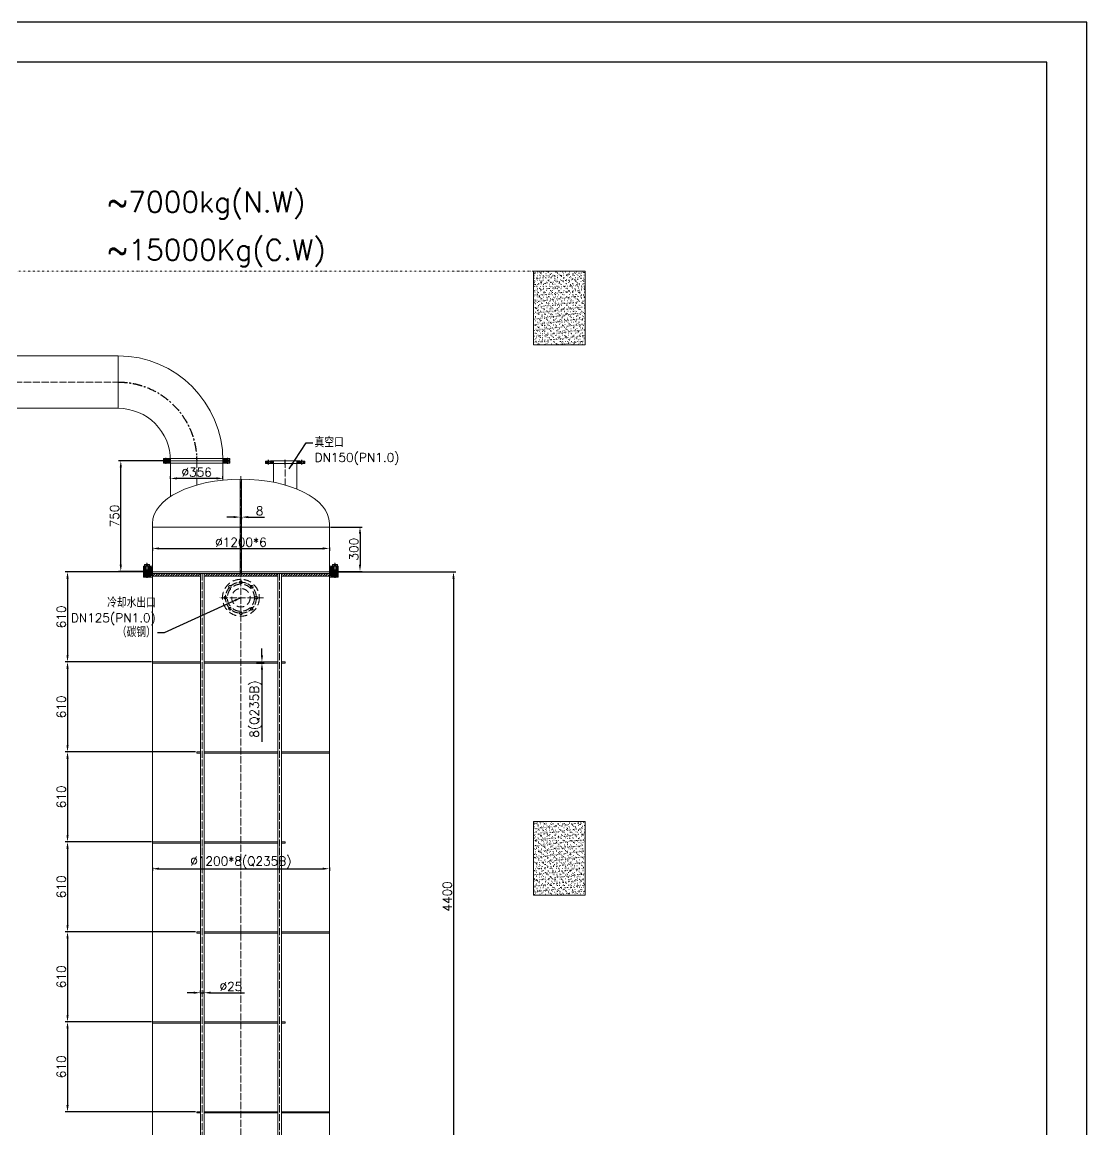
# Model space of a CAD drawing. Header units: millimetres. Extents: x 12181 to 44419, y -180123 to -157321.
# Drawn here: x 37198 to 44419, y -164830 to -157321 of the extents above; entities that cross this region are included whole.
import ezdxf

# ---------------------------------------------------------------- set-up
doc = ezdxf.new("R2010")
doc.units = ezdxf.units.MM
doc.header["$LTSCALE"] = 2
doc.header["$MEASUREMENT"] = 0
for name, pattern in [('ACAD_ISO04W100', [30, 24, -3, 0, -3]), ('CENTER', [50.8, 31.75, -6.35, 6.35, -6.35]), ('DASHEDX2', [38.1, 25.4, -12.7]), ('DIVIDE2', [15.875, 6.35, -3.175, 0, -3.175, 0, -3.175])]:
    doc.linetypes.add(name, pattern=pattern)
doc.layers.get('0').update_dxf_attribs({"lineweight": 20})
for name, color, linetype, lineweight in [('1', 1, 'Continuous', 9), ('中心线层', 1, 'ACAD_ISO04W100', 9), ('剖面线层', 4, 'Continuous', 9), ('尺寸线层', 3, 'Continuous', 13), ('细实线', 8, 'Continuous', 13), ('虚线', 142, 'DASHEDX2', 13)]:
    doc.layers.add(name, color=color, linetype=linetype, lineweight=lineweight)
doc.layers.add('3', color=3, linetype='CENTER')
doc.layers.add('border', color=2, linetype='Continuous')
doc.styles.add('HZ', font='txt.shx', dxfattribs={"bigfont": 'hztxt.shx'})
doc.styles.get("Standard").update_dxf_attribs({"font": 'txt.shx', "bigfont": 'hztxt.shx'})
doc.dimstyles.new('总装图', dxfattribs={"dimscale": 1.5, "dimtxt": 40, "dimasz": 30, "dimexe": 10, "dimexo": 5, "dimgap": 8, "dimtad": 1, "dimdec": 0, "dimtxsty": 'Standard', "dimcen": 2.5, "dimadec": 0, "dimazin": 0, "dimtfac": 1, "dimtdec": 0, "dimtmove": 0, "dimatfit": 3, "dimfxl": 1, "dimarcsym": 0})

# ---------------------------------------------------------------- blocks, each defined once
blk = doc.blocks.new('*U1008')
at = {"layer": 'border', "color": 1, "linetype": 'Continuous'}
blk.add_lwpolyline([(0, 0), (1189, 0), (1189, 841), (0, 841)], close=True, dxfattribs=at)
at = {"layer": 'border', "color": 7, "linetype": 'Continuous'}
blk.add_lwpolyline([(25, 10), (1179, 10), (1179, 831), (25, 831)], close=True, dxfattribs=at)
blk = doc.blocks.new('*D2188')
at = {"layer": 'Defpoints', "color": 0}
for p in [(39281.5, -160744), (39303.5, -161044), (39489.2, -161044)]:
    blk.add_point(p, dxfattribs=at)
at = {"layer": '尺寸线层', "color": 0, "lineweight": -2}
for p, q in [((39289, -160744), (39504.2, -160744)), ((39489.2, -160789), (39489.2, -160999)), ((39311, -161044), (39504.2, -161044))]:
    blk.add_line(p, q, dxfattribs=at)
at = {"layer": '尺寸线层', "color": 0}
for points in [[(39481.7, -160789), (39496.7, -160789), (39489.2, -160744)], [(39481.7, -160999), (39496.7, -160999), (39489.2, -161044)]]:
    blk.add_solid(points, dxfattribs=at)
at = {"layer": '尺寸线层', "color": 0, "insert": (39447.2, -160894), "char_height": 60, "attachment_point": 5, "rotation": 90}
blk.add_mtext('300', dxfattribs=at)
blk = doc.blocks.new('*D2183')
at = {"layer": 'Defpoints', "color": 0}
for p in [(37866.9, -160294), (38203.7, -160294), (38059.9, -161044)]:
    blk.add_point(p, dxfattribs=at)
at = {"layer": '尺寸线层', "color": 0, "lineweight": -2}
for p, q in [((38196.2, -160294), (37851.9, -160294)), ((37866.9, -160999), (37866.9, -160339)), ((38052.4, -161044), (37851.9, -161044))]:
    blk.add_line(p, q, dxfattribs=at)
at = {"layer": '尺寸线层', "color": 0}
for points in [[(37859.4, -160339), (37874.4, -160339), (37866.9, -160294)], [(37859.4, -160999), (37874.4, -160999), (37866.9, -161044)]]:
    blk.add_solid(points, dxfattribs=at)
at = {"layer": '尺寸线层', "color": 0, "insert": (37824.9, -160669), "char_height": 60, "attachment_point": 5, "rotation": 90}
blk.add_mtext('750', dxfattribs=at)
blk = doc.blocks.new('*D2167')
at = {"layer": 'Defpoints', "color": 0}
for p in [(38081.5, -160875), (39281.5, -160875), (39281.5, -160888.9)]:
    blk.add_point(p, dxfattribs=at)
at = {"layer": '尺寸线层', "color": 0, "lineweight": -2}
for p, q in [((38081.5, -160882.5), (38081.5, -160903.9)), ((38126.5, -160888.9), (39236.5, -160888.9)), ((39281.5, -160882.5), (39281.5, -160903.9))]:
    blk.add_line(p, q, dxfattribs=at)
at = {"layer": '尺寸线层', "color": 0}
for points in [[(38126.5, -160881.4), (38126.5, -160896.4), (38081.5, -160888.9)], [(39236.5, -160881.4), (39236.5, -160896.4), (39281.5, -160888.9)]]:
    blk.add_solid(points, dxfattribs=at)
at = {"layer": '尺寸线层', "color": 0, "insert": (38681.5, -160846.9), "char_height": 60, "attachment_point": 5}
blk.add_mtext('%%C1200*6', dxfattribs=at)
blk = doc.blocks.new('*D2187')
at = {"layer": 'Defpoints', "color": 0}
for p in [(39303.5, -161048), (39304.5, -165448), (40123.3, -165448)]:
    blk.add_point(p, dxfattribs=at)
at = {"layer": '尺寸线层', "color": 0, "lineweight": -2}
for p, q in [((39311, -161048), (40138.3, -161048)), ((40123.3, -161093), (40123.3, -165403)), ((39312, -165448), (40138.3, -165448))]:
    blk.add_line(p, q, dxfattribs=at)
at = {"layer": '尺寸线层', "color": 0}
for points in [[(40115.8, -161093), (40130.8, -161093), (40123.3, -161048)], [(40115.8, -165403), (40130.8, -165403), (40123.3, -165448)]]:
    blk.add_solid(points, dxfattribs=at)
at = {"layer": '尺寸线层', "color": 0, "insert": (40081.3, -163248), "char_height": 60, "attachment_point": 5, "rotation": 90}
blk.add_mtext('4400', dxfattribs=at)
blk = doc.blocks.new('A$C5DE63F6B')
for centre, radius in [((0, -147), 125), ((0, -147), 92), ((-74.2, -72.8), 9), ((0, -42), 9), ((74.2, -72.8), 9), ((-105, -147), 9), ((0, -147), 62.5), ((105, -147), 9), ((-74.2, -221.2), 9), ((74.2, -221.2), 9), ((0, -252), 9)]:
    blk.add_circle(centre, radius)
at = {"layer": '中心线层'}
blk.add_line((152.4, -147), (-148.1, -147), dxfattribs=at)
blk.add_circle((0, -147), 105, dxfattribs=at)
blk = doc.blocks.new('*D2170')
at = {"layer": 'Defpoints', "color": 0}
for p in [(38081.5, -163043.4), (39281.5, -163043.4), (39281.5, -163060.1)]:
    blk.add_point(p, dxfattribs=at)
at = {"layer": '尺寸线层', "color": 0, "lineweight": -2}
for p, q in [((38081.5, -163050.9), (38081.5, -163075.1)), ((38126.5, -163060.1), (39236.5, -163060.1)), ((39281.5, -163050.9), (39281.5, -163075.1))]:
    blk.add_line(p, q, dxfattribs=at)
at = {"layer": '尺寸线层', "color": 0}
for points in [[(38126.5, -163052.6), (38126.5, -163067.6), (38081.5, -163060.1)], [(39236.5, -163052.6), (39236.5, -163067.6), (39281.5, -163060.1)]]:
    blk.add_solid(points, dxfattribs=at)
at = {"layer": '尺寸线层', "color": 0, "insert": (38681.5, -163018.1), "char_height": 60, "attachment_point": 5}
blk.add_mtext('%%c1200*8(Q235B)', dxfattribs=at)
blk = doc.blocks.new('*D2169')
at = {"layer": 'Defpoints', "color": 0}
for p in [(38406.8, -163911.5), (38431.8, -163900.7), (38431.8, -163911.5)]:
    blk.add_point(p, dxfattribs=at)
at = {"layer": '尺寸线层', "color": 0, "lineweight": -2}
for p, q in [((38361.8, -163900.7), (38316.8, -163900.7)), ((38406.8, -163904), (38406.8, -163885.7)), ((38406.8, -163900.7), (38431.8, -163900.7)), ((38431.8, -163904), (38431.8, -163885.7)), ((38476.8, -163900.7), (38705.8, -163900.7))]:
    blk.add_line(p, q, dxfattribs=at)
at = {"layer": '尺寸线层', "color": 0}
for points in [[(38361.8, -163893.2), (38361.8, -163908.2), (38406.8, -163900.7)], [(38476.8, -163893.2), (38476.8, -163908.2), (38431.8, -163900.7)]]:
    blk.add_solid(points, dxfattribs=at)
at = {"layer": '尺寸线层', "color": 0, "insert": (38613.8, -163858.7), "char_height": 60, "attachment_point": 5}
blk.add_mtext('%%c25', dxfattribs=at)
blk = doc.blocks.new('*D2181')
at = {"layer": 'Defpoints', "color": 0}
for p in [(38059.5, -161047.6), (37505.5, -161658), (38081.5, -161658)]:
    blk.add_point(p, dxfattribs=at)
at = {"layer": '尺寸线层', "color": 0, "lineweight": -2}
for p, q in [((38052, -161047.6), (37490.5, -161047.6)), ((37505.5, -161092.6), (37505.5, -161613)), ((38074, -161658), (37490.5, -161658))]:
    blk.add_line(p, q, dxfattribs=at)
at = {"layer": '尺寸线层', "color": 0}
for points in [[(37498, -161092.6), (37513, -161092.6), (37505.5, -161047.6)], [(37498, -161613), (37513, -161613), (37505.5, -161658)]]:
    blk.add_solid(points, dxfattribs=at)
at = {"layer": '尺寸线层', "color": 0, "insert": (37463.5, -161352.8), "char_height": 60, "attachment_point": 5, "rotation": 90}
blk.add_mtext('610', dxfattribs=at)
blk = doc.blocks.new('*D2180')
at = {"layer": 'Defpoints', "color": 0}
for p in [(38081.5, -161658), (37505.5, -162268), (38381.5, -162268)]:
    blk.add_point(p, dxfattribs=at)
at = {"layer": '尺寸线层', "color": 0, "lineweight": -2}
for p, q in [((38074, -161658), (37490.5, -161658)), ((37505.5, -161703), (37505.5, -162223)), ((38374, -162268), (37490.5, -162268))]:
    blk.add_line(p, q, dxfattribs=at)
at = {"layer": '尺寸线层', "color": 0}
for points in [[(37498, -161703), (37513, -161703), (37505.5, -161658)], [(37498, -162223), (37513, -162223), (37505.5, -162268)]]:
    blk.add_solid(points, dxfattribs=at)
at = {"layer": '尺寸线层', "color": 0, "insert": (37463.5, -161963), "char_height": 60, "attachment_point": 5, "rotation": 90}
blk.add_mtext('610', dxfattribs=at)
blk = doc.blocks.new('*D2179')
at = {"layer": 'Defpoints', "color": 0}
for p in [(38381.5, -162268), (37505.5, -162878), (38081.5, -162878)]:
    blk.add_point(p, dxfattribs=at)
at = {"layer": '尺寸线层', "color": 0, "lineweight": -2}
for p, q in [((38374, -162268), (37490.5, -162268)), ((37505.5, -162313), (37505.5, -162833)), ((38074, -162878), (37490.5, -162878))]:
    blk.add_line(p, q, dxfattribs=at)
at = {"layer": '尺寸线层', "color": 0}
for points in [[(37498, -162313), (37513, -162313), (37505.5, -162268)], [(37498, -162833), (37513, -162833), (37505.5, -162878)]]:
    blk.add_solid(points, dxfattribs=at)
at = {"layer": '尺寸线层', "color": 0, "insert": (37463.5, -162573), "char_height": 60, "attachment_point": 5, "rotation": 90}
blk.add_mtext('610', dxfattribs=at)
blk = doc.blocks.new('*D2178')
at = {"layer": 'Defpoints', "color": 0}
for p in [(38081.5, -162878), (37505.5, -163488), (38381.5, -163488)]:
    blk.add_point(p, dxfattribs=at)
at = {"layer": '尺寸线层', "color": 0, "lineweight": -2}
for p, q in [((38074, -162878), (37490.5, -162878)), ((37505.5, -162923), (37505.5, -163443)), ((38374, -163488), (37490.5, -163488))]:
    blk.add_line(p, q, dxfattribs=at)
at = {"layer": '尺寸线层', "color": 0}
for points in [[(37498, -162923), (37513, -162923), (37505.5, -162878)], [(37498, -163443), (37513, -163443), (37505.5, -163488)]]:
    blk.add_solid(points, dxfattribs=at)
at = {"layer": '尺寸线层', "color": 0, "insert": (37463.5, -163183), "char_height": 60, "attachment_point": 5, "rotation": 90}
blk.add_mtext('610', dxfattribs=at)
blk = doc.blocks.new('*D2177')
at = {"layer": 'Defpoints', "color": 0}
for p in [(38381.5, -163488), (37505.5, -164098), (38081.5, -164098)]:
    blk.add_point(p, dxfattribs=at)
at = {"layer": '尺寸线层', "color": 0, "lineweight": -2}
for p, q in [((38374, -163488), (37490.5, -163488)), ((37505.5, -163533), (37505.5, -164053)), ((38074, -164098), (37490.5, -164098))]:
    blk.add_line(p, q, dxfattribs=at)
at = {"layer": '尺寸线层', "color": 0}
for points in [[(37498, -163533), (37513, -163533), (37505.5, -163488)], [(37498, -164053), (37513, -164053), (37505.5, -164098)]]:
    blk.add_solid(points, dxfattribs=at)
at = {"layer": '尺寸线层', "color": 0, "insert": (37463.5, -163793), "char_height": 60, "attachment_point": 5, "rotation": 90}
blk.add_mtext('610', dxfattribs=at)
blk = doc.blocks.new('*D2176')
at = {"layer": 'Defpoints', "color": 0}
for p in [(38081.5, -164098), (37505.5, -164708), (38381.5, -164708)]:
    blk.add_point(p, dxfattribs=at)
at = {"layer": '尺寸线层', "color": 0, "lineweight": -2}
for p, q in [((38074, -164098), (37490.5, -164098)), ((37505.5, -164143), (37505.5, -164663)), ((38374, -164708), (37490.5, -164708))]:
    blk.add_line(p, q, dxfattribs=at)
at = {"layer": '尺寸线层', "color": 0}
for points in [[(37498, -164143), (37513, -164143), (37505.5, -164098)], [(37498, -164663), (37513, -164663), (37505.5, -164708)]]:
    blk.add_solid(points, dxfattribs=at)
at = {"layer": '尺寸线层', "color": 0, "insert": (37463.5, -164403), "char_height": 60, "attachment_point": 5, "rotation": 90}
blk.add_mtext('610', dxfattribs=at)
blk = doc.blocks.new('*U1947', base_point=(-70.7, 734.2))
at = {"color": 7}
for p, q in [((-81.9, 750.7), (-83.2, 748.5)), ((-83.2, 748.5), (-83.2, 719.9)), ((-81.9, 717.7), (-83.2, 719.9)), ((-70.7, 750.7), (-81.9, 750.7)), ((-70.7, 742.4), (-81.9, 742.4)), ((-70.7, 726), (-81.9, 726)), ((-70.7, 717.7), (-81.9, 717.7)), ((-70.7, 750.7), (-70.7, 717.7)), ((-70.7, 744.2), (1.8, 744.2)), ((-70.7, 734.2), (-70.7, 734.2)), ((-70.7, 734.2), (-70.7, 734.2)), ((-70.7, 734.2), (-70.7, 734.2)), ((-70.7, 724.2), (1.8, 724.2)), ((-45.7, 744.2), (-45.7, 724.2)), ((1.8, 744.2), (1.8, 724.2)), ((1.8, 744.2), (4.3, 741.7)), ((4.3, 726.7), (1.8, 724.2)), ((4.3, 741.7), (4.3, 726.7))]:
    blk.add_line(p, q, dxfattribs=at)
for centre, radius, start, end in [((-75.9, 746.6), 7.29, 154.38427, 214.38425), ((-55.9, 734.2), 27.3, 162.41205, 197.58795), ((-75.9, 721.9), 7.29, 145.61575, 205.61573)]:
    blk.add_arc(centre, radius, start, end, dxfattribs=at)
at = {"layer": '1', "color": 1}
for p, q in [((-45.7, 742.2), (-51.2, 744.2)), ((-45.7, 726.2), (-51.2, 724.2)), ((-45.7, 742.2), (3.8, 742.2)), ((-45.7, 726.2), (3.8, 726.2))]:
    blk.add_line(p, q, dxfattribs=at)
at = {"layer": '3', "color": 3, "ltscale": 2}
blk.add_line((-88.2, 734.2), (9.3, 734.2), dxfattribs=at)
blk = doc.blocks.new('*D2190')
at = {"layer": 'Defpoints', "color": 0}
for p in [(38779, -161658), (38779, -161666), (38824.1, -161666)]:
    blk.add_point(p, dxfattribs=at)
at = {"layer": '尺寸线层', "color": 0, "lineweight": -2}
for p, q in [((38824.1, -161613), (38824.1, -161568)), ((38786.5, -161658), (38839.1, -161658)), ((38786.5, -161666), (38839.1, -161666)), ((38824.1, -161658), (38824.1, -161666)), ((38824.1, -161711), (38824.1, -162200))]:
    blk.add_line(p, q, dxfattribs=at)
at = {"layer": '尺寸线层', "color": 0}
for points in [[(38816.6, -161613), (38831.6, -161613), (38824.1, -161658)], [(38816.6, -161711), (38831.6, -161711), (38824.1, -161666)]]:
    blk.add_solid(points, dxfattribs=at)
at = {"layer": '尺寸线层', "color": 0, "insert": (38782.1, -161978), "char_height": 60, "attachment_point": 5, "rotation": 90}
blk.add_mtext('8(Q235B)', dxfattribs=at)
blk = doc.blocks.new('A$C4E0F24F7')
at = {"layer": '剖面线层'}
h = blk.add_hatch(dxfattribs=at)
h.set_pattern_fill('ANSI31', color=256, style=0)
h.set_pattern_definition([(45, (-458.9605, -415.14), (-2.245064, 2.245064), [])])
h.paths.add_polyline_path([(-217, -2), (-225, -2), (-225, -16), (-217, -16)])
h.paths.add_polyline_path([(-180, 0), (-183, 0), (-184.5, -1.5), (-186, 0), (-192.5, 0), (-194, -1.5), (-195.5, 0), (-201, 0), (-203, -2), (-203, -16), (-180, -16)])
h.paths.add_polyline_path([(203, -2), (201, 0), (195.5, 0), (194, -1.5), (192.5, 0), (186, 0), (184.5, -1.5), (183, 0), (180, 0), (180, -16), (203, -16)])
h.paths.add_polyline_path([(225, -2), (217, -2), (217, -16), (225, -16)])
for p, q in [((-203, -2), (-201, 0)), ((0, 0), (-201, 0)), ((-195.5, 0), (-194, 0)), ((-195.5, 0), (-194, -1.5)), ((-194, 0), (-192.5, 0)), ((-194, -1.5), (-192.5, 0)), ((-186, 0), (-184.5, 0)), ((-186, 0), (-184.5, -1.5)), ((-184.5, 0), (-183, 0)), ((-184.5, -1.5), (-183, 0)), ((-180, 0), (-180, -16)), ((0, 0), (201, 0)), ((-203, -2), (-225, -2)), ((-225, -2), (-225, -16)), ((0, -16), (-225, -16)), ((-217, -2), (-217, -16)), ((-205, -16), (0, -16)), ((-203, -2), (-203, -16)), ((205, -16), (0, -16)), ((0, -16), (225, -16)), ((180, 0), (180, -16)), ((184.5, 0), (183, 0)), ((184.5, -1.5), (183, 0)), ((186, 0), (184.5, 0)), ((186, 0), (184.5, -1.5)), ((194, 0), (192.5, 0)), ((194, -1.5), (192.5, 0)), ((195.5, 0), (194, 0)), ((195.5, 0), (194, -1.5)), ((203, -2), (201, 0)), ((203, -2), (225, -2)), ((203, -2), (203, -16)), ((217, -2), (217, -16)), ((225, -2), (225, -16))]:
    blk.add_line(p, q)
at = {"layer": '中心线层'}
for p, q in [((-210, 1.4), (-210, -20.4)), ((0, 9.1), (0, -31.3)), ((0, 9.1), (0, -31.3)), ((210, 1.4), (210, -20.4))]:
    blk.add_line(p, q, dxfattribs=at)
blk = doc.blocks.new('*U1818', base_point=(460, 420))
at = {"color": 7}
for p, q in [((815.2, 1130.8), (815.2, 775.2)), ((104.4, 420), (460, 420))]:
    blk.add_line(p, q, dxfattribs=at)
for radius in [710.8, 355.2]:
    blk.add_arc((815.2, 420), radius, 90, 180, dxfattribs=at)
at = {"layer": '3', "color": 3}
blk.add_arc((815.2, 420), 533, 90, 180, dxfattribs=at)
blk = doc.blocks.new('*D2184')
at = {"layer": 'Defpoints', "color": 0}
for p in [(38203.7, -160413.9), (38203.7, -160425.2), (38559.3, -160425.2)]:
    blk.add_point(p, dxfattribs=at)
at = {"layer": '尺寸线层', "color": 0, "lineweight": -2}
for p, q in [((38203.7, -160417.7), (38203.7, -160398.9)), ((38559.3, -160417.7), (38559.3, -160398.9)), ((38514.3, -160413.9), (38248.7, -160413.9))]:
    blk.add_line(p, q, dxfattribs=at)
at = {"layer": '尺寸线层', "color": 0}
for points in [[(38248.7, -160406.4), (38248.7, -160421.4), (38203.7, -160413.9)], [(38514.3, -160406.4), (38514.3, -160421.4), (38559.3, -160413.9)]]:
    blk.add_solid(points, dxfattribs=at)
at = {"layer": '尺寸线层', "color": 0, "insert": (38381.5, -160371.9), "char_height": 60, "attachment_point": 5}
blk.add_mtext('%%c356', dxfattribs=at)
blk = doc.blocks.new('*D2189')
at = {"layer": 'Defpoints', "color": 0}
for p in [(38676.5, -160673.1), (38686.5, -160673.1), (38686.5, -160676.2)]:
    blk.add_point(p, dxfattribs=at)
at = {"layer": '尺寸线层', "color": 0, "lineweight": -2}
for p, q in [((38631.5, -160676.2), (38586.5, -160676.2)), ((38676.5, -160676.2), (38686.5, -160676.2)), ((38676.5, -160680.6), (38676.5, -160691.2)), ((38686.5, -160680.6), (38686.5, -160691.2)), ((38731.5, -160676.2), (38840.5, -160676.2))]:
    blk.add_line(p, q, dxfattribs=at)
at = {"layer": '尺寸线层', "color": 0}
for points in [[(38631.5, -160668.7), (38631.5, -160683.7), (38676.5, -160676.2)], [(38731.5, -160668.7), (38731.5, -160683.7), (38686.5, -160676.2)]]:
    blk.add_solid(points, dxfattribs=at)
at = {"layer": '尺寸线层', "color": 0, "insert": (38808.5, -160634.2), "char_height": 60, "attachment_point": 5}
blk.add_mtext('8', dxfattribs=at)
blk = doc.blocks.new('*U1821')
at = {"linetype": 'Continuous'}
h = blk.add_hatch(dxfattribs=at)
h.set_pattern_fill('U', color=1, scale=4, angle=45, style=0, pattern_type=0)
h.set_pattern_definition([(45, (0, 0), (-2.82842712, 2.82842712), [])])
h.paths.add_polyline_path([(-7519, -146064.2), (-7530, -146064.2), (-7530, -146082.2), (-7519, -146082.2)])
h.paths.add_polyline_path([(-7482.8, -146064.2), (-7501, -146064.2), (-7501, -146082.2), (-7497, -146082.2), (-7497, -146084.2), (-7482.8, -146084.2)])
h.paths.add_polyline_path([(-7294, -146064.2), (-7312.3, -146064.2), (-7312.3, -146084.2), (-7298, -146084.2), (-7298, -146082.2), (-7294, -146082.2)])
h.paths.add_polyline_path([(-7265, -146064.2), (-7276, -146064.2), (-7276, -146082.2), (-7265, -146082.2)])
blk = doc.blocks.new('*U1820', base_point=(36.4, 0))
at = {"color": 7}
for p, q in [((168.9, 20), (-96.1, 20)), ((-96.1, 20), (-96.1, 2)), ((-96.1, 2), (-63.1, 2)), ((-85.1, 20), (-85.1, 2)), ((-67.1, 20), (-67.1, 2)), ((-63.1, 2), (-63.1, 0)), ((-63.1, 0), (135.9, 0)), ((-48.8, 20), (-48.8, 0)), ((121.7, 20), (121.7, 0)), ((168.9, 2), (135.9, 2)), ((135.9, 2), (135.9, 0)), ((139.9, 20), (139.9, 2)), ((157.9, 20), (157.9, 2)), ((168.9, 2), (168.9, 20))]:
    blk.add_line(p, q, dxfattribs=at)
at = {"layer": '3', "color": 3}
for p, q in [((-76.1, 25), (-76.1, -5)), ((36.4, 25), (36.4, -5)), ((148.9, 25), (148.9, -5))]:
    blk.add_line(p, q, dxfattribs=at)
at = {"color": 1, "linetype": 'Continuous'}
blk.add_blockref('*U1821', (7434, 146084.2), dxfattribs=at)
blk = doc.blocks.new('A$C46C45D3D')
at = {"layer": '细实线'}
h = blk.add_hatch(dxfattribs=at)
h.set_pattern_fill('AR-SAND', color=256, scale=15, style=0)
h.set_pattern_definition([(37.5, (24961.937, 147354.136), (-0.9449004, 28.9023565), [0, -22.8, 0, -25.5, 0, -24.375]), (7.5, (24961.937, 147354.136), (26.546651, 42.332191), [0, -12.3, 0, -20.55, 0, -7.875]), (327.5, (24943.487, 147354.136), (46.712128, 0.084886), [0, -7.5, 0, -27, 0, -35.25]), (317.5, (24943.487, 147354.136), (45.091899, 13.165133), [0, -3.75, 0, -17.7, 0, -20.25])])
h.paths.add_polyline_path([(0, -500), (350, -500), (350, 0), (0, 0)])
blk.add_lwpolyline([(0, -500), (350, -500), (350, 0), (0, 0)], close=True, dxfattribs=at)
blk = doc.blocks.new('A$C3AB74F0A')
blk.add_blockref('A$C46C45D3D', (28055.2, -100))

msp = doc.modelspace()

# ---------------------------------------------------------------- hatches: boundary and pattern name
at = {"layer": '细实线'}
h = msp.add_hatch(dxfattribs=at)
h.set_pattern_fill('ANSI31', color=256, scale=40, style=0)
h.set_pattern_definition([(315, (65954.566, -313071.681), (-3.5355339, -3.5355339), [])])
h.paths.add_polyline_path([(39341.5, -161041), (39330.5, -161041), (39330.5, -161009), (39335.5, -161009), (39341.5, -161009)])
h.paths.add_polyline_path([(39307.5, -161041), (39306.5, -161041), (39303.5, -161044), (39281.5, -161044), (39281.5, -161024.7), (39291.5, -161019), (39291.5, -161009), (39307.5, -161009)])
h.paths.add_polyline_path([(38081.5, -161024.7), (38081.5, -161044), (38059.5, -161044), (38056.5, -161041), (38055.5, -161041), (38055.5, -161009), (38071.5, -161009), (38071.5, -161019)])
h.paths.add_polyline_path([(38032.5, -161041), (38021.5, -161041), (38021.5, -161009), (38032.5, -161009)])
h = msp.add_hatch(dxfattribs=at)
h.set_pattern_fill('ANSI31', color=256, scale=40, angle=90, style=0)
h.set_pattern_definition([(225, (65954.566, -313071.681), (-3.5355339, 3.5355339), [])])
h.paths.add_polyline_path([(39309, -161081.5), (39310.5, -161083), (39291.5, -161083), (39291.5, -161073), (39281.5, -161067.2), (39281.5, -161048), (39303.5, -161048), (39306.5, -161051), (39309, -161051)])
h.paths.add_polyline_path([(39341.5, -161083), (39327.5, -161083), (39329, -161081.5), (39329, -161051), (39341.5, -161051)])
h.paths.add_polyline_path([(38081.5, -161067.2), (38071.5, -161073), (38071.5, -161083), (38052.5, -161083), (38054, -161081.5), (38054, -161051), (38056.5, -161051), (38059.5, -161048), (38081.5, -161048)])
h.paths.add_polyline_path([(38034, -161081.5), (38035.5, -161083), (38021.5, -161083), (38021.5, -161051), (38034, -161051)])
h = msp.add_hatch(dxfattribs=at)
h.set_pattern_fill('ANSI37', color=256, scale=15, angle=90, style=0)
h.set_pattern_definition([(225, (65954.5661, -313071.6811), (-1.325825215, 1.325825215), []), (135, (65954.5661, -313071.6811), (1.325825215, 1.325825215), [])])
h.paths.add_polyline_path([(38081.5, -161046), (38081.5, -161048), (38059.5, -161048), (38059.5, -161044), (38081.5, -161044)])
h.paths.add_polyline_path([(39303.5, -161048), (39281.5, -161048), (39281.5, -161046), (39281.5, -161044), (39303.5, -161044)])
h = msp.add_hatch(dxfattribs=at)
h.set_pattern_fill('_USER', color=256, scale=12, angle=45, style=0, pattern_type=0)
h.set_pattern_definition([(45, (65954.566, -9098.231), (-8.4852814, 8.4852814), [])])
h.paths.add_polyline_path([(38406.8, -161076), (38406.8, -161058), (38081.5, -161058), (38081.5, -161076)])
h.paths.add_polyline_path([(38431.8, -161058), (38431.8, -161076), (38681.5, -161076), (38681.5, -161058)])
h.paths.add_polyline_path([(38931.2, -161076), (38931.2, -161058), (38681.5, -161058), (38681.5, -161076)])
h.paths.add_polyline_path([(38956.2, -161058), (38956.2, -161076), (39281.5, -161076), (39281.5, -161058)])

# ---------------------------------------------------------------- linework, layer by layer
for p, q in [((33964.5, -159583.2), (37848.5, -159583.2)), ((36359.3, -159938.8), (37848.5, -159938.8)), ((38203.7, -160294), (38203.7, -160537.5)), ((38559.3, -160294), (38559.3, -160425.2)), ((38902, -160294), (38902, -160439.9)), ((39061, -160294), (39061, -160486.6)), ((38676.5, -160419), (38676.5, -161058)), ((38686.5, -160419), (38686.5, -161058)), ((38081.5, -161044), (38081.5, -160719)), ((38081.5, -160744), (38676.5, -160744)), ((38686.5, -160744), (39281.5, -160744)), ((39281.5, -160719), (39281.5, -161044)), ((38021.5, -161009), (38034, -161009)), ((38021.5, -161041), (38021.5, -161009)), ((38021.5, -161041), (38034, -161041)), ((38021.5, -161051), (38034, -161051)), ((38021.5, -161051), (38021.5, -161083)), ((38032.5, -161009), (38032.5, -161041)), ((38054, -161009), (38081.5, -161009)), ((38054, -161041), (38056.5, -161041)), ((38054, -161051), (38056.5, -161051)), ((38055.5, -161009), (38055.5, -161041)), ((38059.5, -161044), (38056.5, -161041)), ((38059.5, -161048), (38056.5, -161051)), ((38059.5, -161044), (38059.5, -161048)), ((38059.5, -161044), (38081.5, -161044)), ((38059.5, -161048), (38081.5, -161048)), ((38071.5, -161019), (38071.5, -161009)), ((38081.5, -161019), (38071.5, -161019)), ((38071.5, -161019), (38081.5, -161024.7)), ((38071.5, -161073), (38081.5, -161067.2)), ((38081.5, -161073), (38071.5, -161073)), ((38071.5, -161073), (38071.5, -161083)), ((38081.5, -161009), (38081.5, -161046)), ((38081.5, -161046), (38081.5, -161048)), ((38081.5, -161048), (38676.5, -161048)), ((38081.5, -165448), (38081.5, -161048)), ((38081.5, -161058), (38681.5, -161058)), ((38081.5, -161076), (38406.8, -161076)), ((38406.8, -161058), (38406.8, -165438)), ((38431.8, -161058), (38431.8, -165438)), ((38431.8, -161076), (38681.5, -161076)), ((39281.5, -161058), (38681.5, -161058)), ((38931.2, -161076), (38681.5, -161076)), ((38686.5, -161048), (39281.5, -161048)), ((38931.2, -161058), (38931.2, -165438)), ((38956.2, -161058), (38956.2, -165438)), ((39281.5, -161076), (38956.2, -161076)), ((39309, -161009), (39281.5, -161009)), ((39281.5, -161009), (39281.5, -161046)), ((39281.5, -161019), (39291.5, -161019)), ((39291.5, -161019), (39281.5, -161024.7)), ((39303.5, -161044), (39281.5, -161044)), ((39281.5, -161046), (39281.5, -161048)), ((39281.5, -161048), (39281.5, -165448)), ((39303.5, -161048), (39281.5, -161048)), ((39291.5, -161073), (39281.5, -161067.2)), ((39281.5, -161073), (39291.5, -161073)), ((39291.5, -161019), (39291.5, -161009)), ((39291.5, -161073), (39291.5, -161083)), ((39303.5, -161044), (39306.5, -161041)), ((39303.5, -161044), (39303.5, -161048)), ((39303.5, -161048), (39306.5, -161051)), ((39309, -161041), (39306.5, -161041)), ((39309, -161051), (39306.5, -161051)), ((39307.5, -161009), (39307.5, -161041)), ((39341.5, -161009), (39329, -161009)), ((39341.5, -161041), (39329, -161041)), ((39341.5, -161051), (39329, -161051)), ((39330.5, -161009), (39330.5, -161041)), ((39341.5, -161041), (39341.5, -161009)), ((39341.5, -161051), (39341.5, -161083)), ((38021.5, -161083), (38035.5, -161083)), ((38052.5, -161083), (38081.5, -161083)), ((39310.5, -161083), (39281.5, -161083)), ((39341.5, -161083), (39327.5, -161083)), ((38406.8, -161658), (38081.5, -161658)), ((38406.8, -161666), (38081.5, -161666)), ((38931.2, -161658), (38431.8, -161658)), ((38931.2, -161666), (38431.8, -161666)), ((38981.5, -161658), (38956.2, -161658)), ((38981.5, -161666), (38956.2, -161666)), ((38981.5, -161666), (38981.5, -161658)), ((38381.5, -162268), (38406.8, -162268)), ((38381.5, -162276), (38381.5, -162268)), ((38381.5, -162276), (38406.8, -162276)), ((38431.8, -162268), (38931.2, -162268)), ((38431.8, -162276), (38931.2, -162276)), ((38956.2, -162268), (39281.5, -162268)), ((38956.2, -162276), (39281.5, -162276)), ((38406.8, -162878), (38081.5, -162878)), ((38931.2, -162878), (38431.8, -162878)), ((38981.5, -162878), (38956.2, -162878)), ((38981.5, -162886), (38981.5, -162878)), ((38406.8, -162886), (38081.5, -162886)), ((38931.2, -162886), (38431.8, -162886)), ((38981.5, -162886), (38956.2, -162886)), ((38381.5, -163488), (38406.8, -163488)), ((38381.5, -163496), (38381.5, -163488)), ((38381.5, -163496), (38406.8, -163496)), ((38431.8, -163488), (38931.2, -163488)), ((38431.8, -163496), (38931.2, -163496)), ((38956.2, -163488), (39281.5, -163488)), ((38956.2, -163496), (39281.5, -163496)), ((38406.8, -164098), (38081.5, -164098)), ((38406.8, -164106), (38081.5, -164106)), ((38931.2, -164098), (38431.8, -164098)), ((38931.2, -164106), (38431.8, -164106)), ((38981.5, -164098), (38956.2, -164098)), ((38981.5, -164106), (38956.2, -164106)), ((38981.5, -164106), (38981.5, -164098)), ((38381.5, -164716), (38381.5, -164708)), ((38381.5, -164708), (38406.8, -164708)), ((38381.5, -164716), (38406.8, -164716)), ((38431.8, -164708), (38931.2, -164708)), ((38431.8, -164716), (38931.2, -164716)), ((38956.2, -164708), (39281.5, -164708)), ((38956.2, -164716), (39281.5, -164716))]:
    msp.add_line(p, q)
msp.add_ellipse((38681.5, -160719), major_axis=(-600, 0), ratio=0.5, start_param=3.141593, end_param=6.283185)
at = {"layer": '中心线层'}
for p, q in [((33964.5, -159761), (37848.5, -159761)), ((38381.5, -160294), (38381.5, -160459.1)), ((38981.5, -160294), (38981.5, -160459.1)), ((38681.2, -168235.4), (38681.2, -160398.1)), ((38044, -160996.5), (38044, -160987.4)), ((39319, -160996.5), (39319, -160987.4)), ((38419.3, -161058), (38419.3, -165438)), ((38943.7, -161058), (38943.7, -165438))]:
    msp.add_line(p, q, dxfattribs=at)
at = {"layer": '细实线', "linetype": 'DIVIDE2'}
msp.add_line((15193.1, -159008.9), (41016.5, -159008.9), dxfattribs=at)

# ---------------------------------------------------------------- block references
for name, p in [('A$C3AB74F0A', (12611.3, -158908.9)), ('A$C4E0F24F7', (38381.5, -160294)), ('A$C3AB74F0A', (12611.3, -162638.9))]:
    msp.add_blockref(name, p)
at = {"xscale": -1}
msp.add_blockref('*U1818', (38203.7, -160294), dxfattribs=at)
for name, p, rotation in [('A$C4E0F24F7', (38381.5, -160294), 180), ('*U1947', (38044, -161009), 90)]:
    msp.add_blockref(name, p, dxfattribs=dict(at, rotation=rotation))
for name, p, rotation in [('*U1820', (38981.5, -160294), 180), ('*U1947', (39319, -161009), 270)]:
    msp.add_blockref(name, p, dxfattribs=dict(rotation=rotation))
at = {"layer": 'border', "color": 7, "linetype": 'Continuous', "xscale": 27.11348640001277, "yscale": 27.11348640001277, "zscale": 27.1134864}
msp.add_blockref('*U1008', (12180.8, -180123.3), dxfattribs=at)
at = {"layer": '虚线'}
msp.add_blockref('A$C5DE63F6B', (38681.5, -161076), dxfattribs=at)

# ---------------------------------------------------------------- texts
at = {"layer": '尺寸线层', "style": 'HZ'}
for s, p in [('~7000kg(N.W)', (37773.7, -158610)), ('~15000Kg(C.W)', (37773.7, -158933.6))]:
    msp.add_text(s, height=140, dxfattribs=at).set_placement(p)
at = {"layer": '尺寸线层', "insert": (39181, -160142), "char_height": 60, "attachment_point": 1, "style": 'HZ'}
msp.add_mtext('真空口\\PDN150(PN1.0)', dxfattribs=at)
at = {"layer": '尺寸线层', "insert": (38104.3, -161491.6), "char_height": 60, "attachment_point": 9}
msp.add_mtext('冷却水出口\\PDN125(PN1.0){\\H1.048x;\\P}（碳钢）', dxfattribs=at)

# ---------------------------------------------------------------- dimensions: what is measured, and where the dimension line sits
at = {"layer": '尺寸线层'}
for base, p1, p2, picture, middle in [((37866.9, -160294), (38059.9, -161044), (38203.7, -160294), '*D2183', (37824.9, -160669)), ((39489.2, -161044), (39281.5, -160744), (39303.5, -161044), '*D2188', (39447.2, -160894)), ((37505.5, -161658), (38059.5, -161047.6), (38081.5, -161658), '*D2181', (37463.5, -161352.8)), ((40123.3, -165448), (39303.5, -161048), (39304.5, -165448), '*D2187', (40081.3, -163248))]:
    dim = msp.add_linear_dim(base=base, p1=p1, p2=p2, angle=90, dimstyle='总装图', dxfattribs=at)
    dim.commit()
    dim.dimension.update_dxf_attribs({"geometry": picture, "text_midpoint": middle})
for base, p1, p2, text, picture, middle in [((38203.7, -160413.9), (38559.3, -160425.2), (38203.7, -160425.2), '%%c356', '*D2184', (38381.5, -160371.9)), ((38686.5, -160676.2), (38676.5, -160673.1), (38686.5, -160673.1), '8', '*D2189', (38808.5, -160634.2)), ((39281.5, -160888.9), (38081.5, -160875), (39281.5, -160875), '%%C1200*6', '*D2167', (38681.5, -160846.9)), ((38431.8, -163900.7), (38406.8, -163911.5), (38431.8, -163911.5), '%%c25', '*D2169', (38613.8, -163858.7))]:
    dim = msp.add_linear_dim(base=base, p1=p1, p2=p2, text=text, dimstyle='总装图', dxfattribs=at)
    dim.commit()
    dim.dimension.update_dxf_attribs({"geometry": picture, "text_midpoint": middle})
dim = msp.add_linear_dim(base=(38824.1, -161666), p1=(38779, -161658), p2=(38779, -161666), angle=90, text='8(Q235B)', dimstyle='总装图', dxfattribs=at)
dim.commit()
dim.dimension.update_dxf_attribs({"geometry": '*D2190', "text_midpoint": (38782.1, -161978)})
for base, p1, p2, picture, middle in [((37505.5, -162268), (38081.5, -161658), (38381.5, -162268), '*D2180', (37463.5, -161963)), ((37505.5, -162878), (38381.5, -162268), (38081.5, -162878), '*D2179', (37463.5, -162573)), ((37505.5, -163488), (38081.5, -162878), (38381.5, -163488), '*D2178', (37463.5, -163183)), ((37505.5, -164098), (38381.5, -163488), (38081.5, -164098), '*D2177', (37463.5, -163793)), ((37505.5, -164708), (38081.5, -164098), (38381.5, -164708), '*D2176', (37463.5, -164403))]:
    dim = msp.add_linear_dim(base=base, p1=p1, p2=p2, angle=90, dimstyle='总装图', override={"dimtmove": 1}, dxfattribs=at)
    dim.commit()
    dim.dimension.update_dxf_attribs({"geometry": picture, "text_midpoint": middle})
dim = msp.add_linear_dim(base=(39281.5, -163060.1), p1=(38081.5, -163043.4), p2=(39281.5, -163043.4), text='%%c1200*8(Q235B)', dimstyle='总装图', override={"dimcen": 0, "dimtofl": 0}, dxfattribs=at)
dim.commit()
dim.dimension.update_dxf_attribs({"geometry": '*D2170', "text_midpoint": (38681.5, -163018.1)})

# ---------------------------------------------------------------- leaders
at = {"layer": '尺寸线层', "annotation_type": 0, "has_hookline": 1}
for points, hookline_direction, text_width in [([(39008.4, -160349.6), (39124, -160172), (39169, -160172)], 0, 560), ([(38681.5, -161223), (38161.3, -161461.6), (38116.3, -161461.6)], 1, 570)]:
    msp.add_leader(points, dimstyle='总装图', override={"dimgap": 8, "dimtad": 0}, dxfattribs=dict(at, hookline_direction=hookline_direction, text_width=text_width))

doc.saveas('drawing.dxf')
